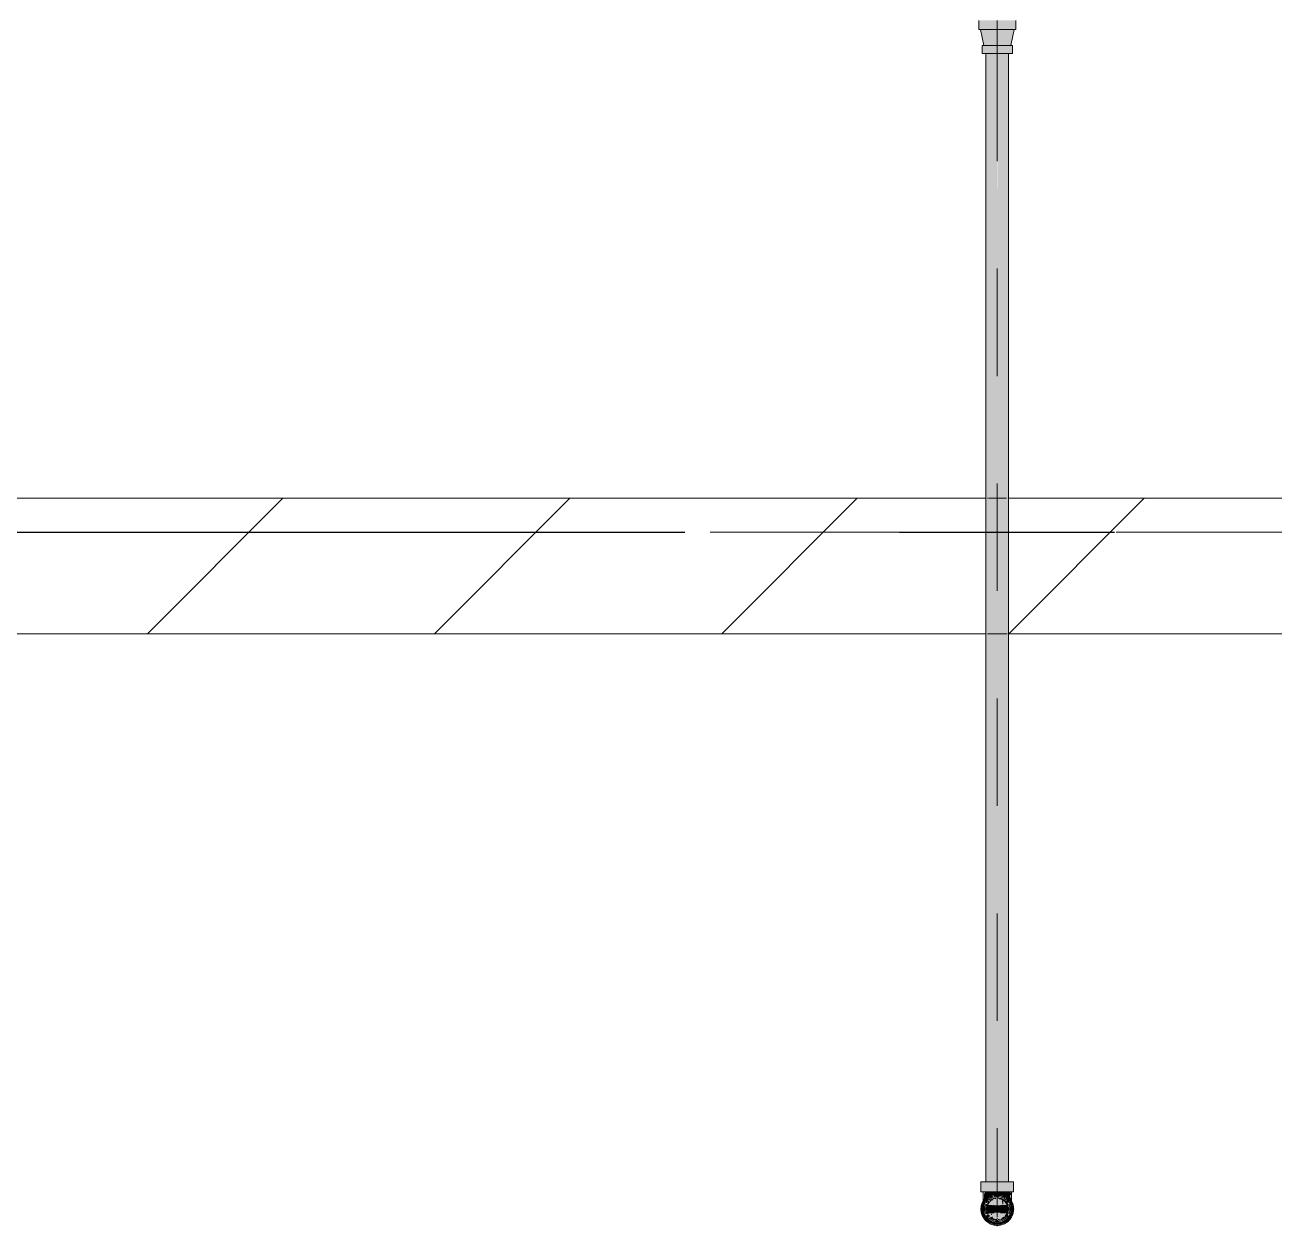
# Model space of a CAD drawing. Header units: millimetres. Extents: x -4000 to 187956, y -58990 to 162485.
# Drawn here: x 72813 to 74659, y 126425 to 128199 of the extents above; entities that cross this region are included whole.
import ezdxf

# ---------------------------------------------------------------- set-up
doc = ezdxf.new("R2010")
doc.units = ezdxf.units.MM
for name, pattern in [('Dash 1_16_', [317.5, 158.75, -158.75]), ('Grid Line', [2222.5, 1270, -317.5, 317.5, -317.5]), ('Grid Line 12_5mm', [2150, 1250, -300, 300, -300])]:
    doc.linetypes.add(name, pattern=pattern)
for name, color, linetype, lineweight in [('A-WALL', 113, 'Continuous', 13), ('A-WALL-PATT', 111, 'Continuous', 13), ('F-SPRN', 3, 'Continuous', 9), ('P-PIPE', 3, 'Continuous', 9), ('P-PIPE-CNTR', 3, 'Continuous', 9), ('S-GRID', 1, 'Continuous', 30)]:
    doc.layers.add(name, color=color, linetype=linetype, lineweight=lineweight)

# ---------------------------------------------------------------- blocks, each defined once
blk = doc.blocks.new('CMF2_NHAXUONG_A_rvt-1-FFS - TANG 1')
at = {"layer": 'A-WALL-PATT', "lineweight": 9}
h = blk.add_hatch(dxfattribs=at)
h.set_pattern_fill('FP_12', color=250, style=0, pattern_type=2)
h.set_pattern_definition([(45, (0, 0), (-212.13203, 212.13203), [])])
h.paths.add_polyline_path([(68581, 127300.1), (97082.8, 127300.1), (97082.8, 127500.1), (67049.8, 127500.1), (67049.8, 127300.1)])
h.paths.add_polyline_path([(43638.6, 127300.1), (63049.8, 127300.1), (63049.8, 127500.1), (43549.8, 127500.1), (43549.8, 127300.1)])
at = {"layer": 'A-WALL', "color": 50, "lineweight": 15}
for p, q in [((74233.5, 127500.1), (71766.5, 127500.1)), ((76733.5, 127500.1), (74266.5, 127500.1)), ((71766.7, 127300.1), (74233.3, 127300.1)), ((74266.7, 127300.1), (76733.3, 127300.1))]:
    blk.add_line(p, q, dxfattribs=at)
at = {"layer": 'A-WALL', "color": 35, "lineweight": 15}
for p, q in [((74233.5, 127500.1), (71766.5, 127500.1)), ((76733.5, 127500.1), (74266.5, 127500.1)), ((71766.7, 127300.1), (74233.3, 127300.1)), ((74266.7, 127300.1), (76733.3, 127300.1))]:
    blk.add_line(p, q, dxfattribs=at)
at = {"layer": 'A-WALL', "color": 14, "lineweight": 15}
for p, q in [((74237.1, 127500.1), (74235.5, 127500.1)), ((74263.4, 127500.1), (74238.2, 127500.1)), ((74235.5, 127300.1), (74264.5, 127300.1))]:
    blk.add_line(p, q, dxfattribs=at)
at = {"layer": 'A-WALL', "color": 15, "lineweight": 15}
for p, q in [((74237.1, 127500.1), (74235.5, 127500.1)), ((74263.4, 127500.1), (74238.2, 127500.1)), ((74235.5, 127300.1), (74264.5, 127300.1))]:
    blk.add_line(p, q, dxfattribs=at)
at = {"layer": 'S-GRID', "linetype": 'Grid Line 12_5mm', "lineweight": 9}
blk.add_line((-824.3, 127450), (183641.1, 127450), dxfattribs=at)
blk = doc.blocks.new('Sprinkler_Up - DN20-V326-FFS - TANG 1')
at = {"layer": 'F-SPRN', "transparency": 33554534}
for points in [[(22.2, 0), (18, 13.1), (6.9, 21.2), (-6.9, 21.2), (-18, 13.1), (-22.2, 0), (-3.9, 0.7), (-1.7, 2.9), (-1.2, 3.5), (-0.6, 4), (0.6, 4), (1.2, 3.5), (1.7, 2.9), (4.6, 0), (13.5, 0)], [(-6.9, -21.2), (6.9, -21.2), (18, -13.1), (22.2, 0), (3.9, -0.7), (1.7, -2.9), (1.2, -3.5), (0.6, -4), (-0.6, -4), (-1.2, -3.5), (-1.7, -2.9), (-4.6, 0), (-22.2, 0), (-18, -13.1), (-12.4, -17.1)], [(0, -16.7), (4.3, -16.1), (11.8, -11.8), (16.1, -4.3), (16.1, 4.3), (11.8, 11.8), (8.3, 14.4), (-0.2, 16.6), (-4.3, 16.1), (-11.8, 11.8), (-16.1, 4.3), (-16.1, -4.3), (-11.8, -11.8), (-8.3, -14.4), (-0.2, -16.6)], [(0, -15.6), (7.8, -13.5), (13.5, -7.8), (15.1, -4), (15.1, 4), (13.5, 7.8), (7.8, 13.5), (-0.2, 15.5), (-7.8, 13.5), (-11, 11), (-15.1, 4), (-15.1, -4), (-11, -11), (-7.8, -13.5), (-0.2, -15.5)], [(-10.9, -5.5), (-10.9, 5.4), (-14.5, 5.4), (-14.5, -5.5)], [(-7.7, -5.5), (-7.7, 5.4), (-10.9, 5.4), (-10.9, -5.5)], [(-7.7, -5.5), (0, -5.5), (-0.2, 5.4), (-7.7, 5.4)], [(0, 0), (5.7, 0), (2.9, 4.9), (-2.9, 4.9), (-5.7, 0), (-0.2, 0)], [(-2.9, -4.9), (2.9, -4.9), (5.7, 0), (-5.7, 0)], [(4.6, 0), (-0.2, 4.4), (-4.6, 0), (0, 0)], [(0, -4.6), (4.6, 0), (-4.6, 0), (-0.2, -4.4)], [(0, -2.6), (1.3, 0), (-1.8, 0), (-0.2, -2.2)], [(1.8, 0), (-0.2, 2.1), (-0.2, 0)], [(7.7, -5.5), (7.7, 5.4), (0, 5.4), (0, -5.5)], [(10.9, -5.5), (10.9, 5.4), (7.7, 5.4), (7.7, -5.5)], [(14.5, -5.5), (14.5, 5.4), (10.9, 5.4), (10.9, -5.5)]]:
    blk.add_hatch(color=1, dxfattribs=at).paths.add_polyline_path(points)
at = {"layer": 'F-SPRN', "color": 1}
for p, q in [((-11.5, 5.4), (-14.5, 5.4)), ((-14.5, 5.4), (-11.3, 5.4)), ((-14.5, 5.4), (-14.5, 3.7)), ((-14.5, 3.3), (-14.5, 0)), ((-11.5, 5.4), (-11.5, 4)), ((-10.9, 1.9), (-10.9, 3.6)), ((-10.8, 5.4), (-8, 5.4)), ((-8.1, 5.4), (-10.8, 5.4)), ((-8.1, 5.4), (-8.1, 2.8)), ((-8.1, 2.5), (-8.1, 0.7)), ((-7.7, 4.8), (-7.7, 2.7)), ((-7.7, 4.8), (-7.7, 2.7)), ((-7.7, 2.1), (-7.7, 0.5)), ((-7.7, 2.1), (-7.7, 0.5)), ((-6.7, 5.4), (-4.7, 5.4)), ((-5.8, 3.8), (-5.8, 2.2)), ((-2.1, 0), (-2.1, 0)), ((-2.1, 0), (-2.1, -0.1)), ((-0.2, 5.4), (0, 5.4)), ((0, 5.4), (-0.2, 5.4)), ((0, 2.1), (-0.1, 2.1)), ((2.1, 0), (2.1, 0.1)), ((2.1, 0), (2.1, 0)), ((4.7, 5.4), (6.5, 5.4)), ((7.7, 5.4), (10.8, 5.4)), ((7.7, 5.2), (7.7, 2.7)), ((7.7, 5.2), (7.7, 2.7)), ((7.7, 2.3), (7.7, 0.5)), ((7.7, 2.3), (7.7, 0.5)), ((10.8, 5.4), (8.1, 5.4)), ((8.1, 5.4), (8.1, 2.8)), ((8.1, 2.5), (8.1, 0.4)), ((10.9, 5.4), (14.5, 5.4)), ((10.9, 3.6), (10.9, 0.2)), ((14.5, 5.4), (11.5, 5.4)), ((11.5, 5.4), (11.5, 4)), ((11.5, 3), (11.5, 0.2)), ((14.5, 5.4), (14.5, -5.5)), ((-14.5, -1.3), (-14.5, -3.7)), ((-11.1, -5.5), (-14.5, -5.5)), ((-14.5, -5.5), (-11.5, -5.5)), ((-10.9, -2.6), (-10.9, -1.3)), ((-10.8, -5.5), (-8.1, -5.5)), ((-7.8, -5.5), (-10.8, -5.5)), ((-8.1, -4.2), (-8.1, -5.5)), ((-7.7, -2.7), (-7.7, -4)), ((-7.7, -2.7), (-7.7, -4)), ((-7, -5.5), (-5.8, -5.5)), ((-4.8, -5.5), (-7, -5.5)), ((-5.8, -2.3), (-5.8, -3.8)), ((-2.1, -0.3), (-2, -0.4)), ((-2, -0.4), (-2, -0.5)), ((-2, -0.5), (-2, -0.6)), ((-2, -0.6), (-2, -0.7)), ((-2, -0.7), (-1.9, -0.7)), ((-1.9, -0.7), (-1.9, -0.8)), ((-1.9, -0.8), (-1.9, -0.9)), ((-1.9, -0.9), (-1.8, -1)), ((-1.8, -1), (-1.8, -1.1)), ((-1.8, -1), (-1.8, -1)), ((-1.8, -1.1), (-1.7, -1.2)), ((-1.7, -1.2), (-1.6, -1.3)), ((-1.7, -1.2), (-1.7, -1.2)), ((-1.6, -1.3), (-1.6, -1.4)), ((-1.6, -1.4), (-1.5, -1.4)), ((-1.5, -1.4), (-1.4, -1.5)), ((-1.4, -1.5), (-1.3, -1.6)), ((-1.4, -1.5), (-1.4, -1.5)), ((-1.3, -1.6), (-1.3, -1.7)), ((-1.3, -1.7), (-1.2, -1.7)), ((-1.2, -1.7), (-1.1, -1.7)), ((-1.1, -1.7), (-1.1, -1.8)), ((-1.1, -1.8), (-1, -1.8)), ((-1, -1.8), (-0.9, -1.9)), ((-0.9, -1.9), (-0.8, -1.9)), ((-0.8, -1.9), (-0.7, -2)), ((-0.8, -1.9), (-0.8, -1.9)), ((-0.7, -2), (-0.6, -2)), ((-0.6, -2), (-0.5, -2)), ((-0.5, -2), (-0.4, -2)), ((-0.4, -2), (-0.3, -2.1)), ((-0.4, -2), (-0.4, -2)), ((-0.3, -2.1), (-0.2, -2.1)), ((-0.2, -2.1), (-0.1, -2.1)), ((-0.2, -5.5), (0, -5.5)), ((0, -5.5), (-0.2, -5.5)), ((-0.1, -2.1), (0, -2.1)), ((0, -2.1), (0.1, -2.1)), ((0.1, -2.1), (0.2, -2.1)), ((0.1, -2.1), (0.1, -2.1)), ((0.2, -2.1), (0.3, -2.1)), ((0.3, -2.1), (0.4, -2)), ((0.4, -2), (0.5, -2)), ((0.5, -2), (0.6, -2)), ((0.6, -2), (0.7, -2)), ((0.6, -2), (0.6, -2)), ((0.7, -2), (0.8, -1.9)), ((0.8, -1.9), (0.9, -1.9)), ((0.9, -1.9), (1, -1.8)), ((0.9, -1.9), (0.9, -1.9)), ((1, -1.8), (1.1, -1.8)), ((1.1, -1.8), (1.2, -1.7)), ((1.2, -1.7), (1.3, -1.6)), ((1.2, -1.7), (1.2, -1.7)), ((1.3, -1.6), (1.4, -1.6)), ((1.4, -1.5), (1.5, -1.5)), ((1.4, -1.6), (1.4, -1.5)), ((1.5, -1.4), (1.6, -1.3)), ((1.5, -1.5), (1.5, -1.4)), ((1.6, -1.3), (1.7, -1.2)), ((1.6, -1.3), (1.6, -1.3)), ((1.7, -1.1), (1.8, -1.1)), ((1.7, -1.2), (1.7, -1.1)), ((1.8, -1), (1.9, -0.9)), ((1.8, -1.1), (1.8, -1)), ((1.9, -0.8), (2, -0.7)), ((1.9, -0.8), (1.9, -0.8)), ((1.9, -0.9), (1.9, -0.8)), ((2, -0.4), (2.1, -0.3)), ((2, -0.5), (2, -0.4)), ((2, -0.5), (2, -0.5)), ((2, -0.6), (2, -0.5)), ((2, -0.7), (2, -0.6)), ((2.1, -0.1), (2.1, 0)), ((2.1, -0.2), (2.1, -0.1)), ((2.1, -0.3), (2.1, -0.2)), ((7, -5.5), (4.8, -5.5)), ((5.8, -2.2), (5.8, -3.8)), ((5.8, -5.5), (7, -5.5)), ((7.7, -0.5), (7.7, -2.3)), ((7.7, -0.5), (7.7, -2.3)), ((7.7, -2.7), (7.7, -5.4)), ((7.7, -2.7), (7.7, -5.4)), ((10.8, -5.5), (7.7, -5.5)), ((8.1, -0.4), (8.1, -2.5)), ((8.1, -2.8), (8.1, -5.5)), ((8.1, -5.5), (10.8, -5.5)), ((10.9, -0.2), (10.9, -3.6)), ((14.5, -5.5), (10.9, -5.5)), ((11.5, -0.2), (11.5, -3)), ((11.5, -4), (11.5, -5.5)), ((11.5, -5.5), (14.5, -5.5))]:
    blk.add_line(p, q, dxfattribs=at)
at = {"layer": 'F-SPRN', "color": 1, "flags": 128}
for points in [[(-0.6, 2), (-0.7, 2), (-0.8, 1.9), (-0.9, 1.9), (-0.9, 1.9), (-1, 1.8), (-1.1, 1.8), (-1.2, 1.7), (-1.2, 1.7), (-1.3, 1.6), (-1.4, 1.6), (-1.4, 1.5), (-1.5, 1.5), (-1.5, 1.4), (-1.6, 1.3), (-1.6, 1.3), (-1.7, 1.2), (-1.7, 1.1), (-1.8, 1.1), (-1.8, 1), (-1.9, 0.9), (-1.9, 0.8), (-1.9, 0.8), (-2, 0.7), (-2, 0.6), (-2, 0.5), (-2, 0.5), (-2, 0.4), (-2.1, 0.3), (-2.1, 0.2), (-2.1, 0.1), (-2.1, 0)], [(-0.5, 2), (-0.6, 2), (-0.6, 2)], [(-0.1, 2.1), (-0.1, 2.1), (-0.2, 2.1), (-0.3, 2.1), (-0.4, 2), (-0.5, 2)], [(2.1, 0.1), (2.1, 0.2), (2.1, 0.2), (2.1, 0.3), (2, 0.4), (2, 0.5), (2, 0.6), (2, 0.7), (1.9, 0.7), (1.9, 0.8), (1.9, 0.9), (1.8, 1), (1.8, 1), (1.8, 1.1), (1.7, 1.2), (1.7, 1.2), (1.6, 1.3), (1.6, 1.4), (1.5, 1.4), (1.4, 1.5), (1.4, 1.5), (1.3, 1.6), (1.3, 1.7), (1.2, 1.7), (1.1, 1.7), (1.1, 1.8), (1, 1.8), (0.9, 1.9), (0.8, 1.9), (0.8, 1.9), (0.7, 2), (0.6, 2), (0.5, 2), (0.4, 2), (0.4, 2), (0.3, 2.1), (0.2, 2.1), (0.1, 2.1), (0, 2.1)], [(-2.1, -0.1), (-2.1, -0.2), (-2.1, -0.2), (-2.1, -0.3)]]:
    blk.add_lwpolyline(points, dxfattribs=at)
at = {"layer": 'F-SPRN', "color": 1}
for radius, start, end in [(22.2, 360, 180), (21.9, 108.2621, 125.7507), (21.9, 99.348, 107.901), (21.9, 90.5852, 98.8503), (21.9, 72.5583, 89.4624), (21.9, 54.2493, 71.7379), (21.9, 165.6773, 179.2615), (21.9, 144.7698, 164.8151), (21.9, 126.6942, 143.2701), (16.7, 167.6802, 180), (16.7, 167.6802, 180), (16.7, 155.3879, 164.9693), (16.7, 155.3879, 164.9693), (15.6, 166.4265, 180), (15.6, 166.4265, 180), (15.6, 150.9409, 165), (15.6, 159.6139, 165), (16.7, 136.7213, 149.931), (16.7, 136.7213, 149.931), (15.6, 150.9409, 156.3845), (15.6, 138.4214, 150), (15.6, 138.4214, 150), (16.7, 121.4181, 130.5751), (16.7, 121.4181, 130.5751), (15.6, 120.5262, 133.2078), (15.6, 120.5262, 133.2078), (16.7, 106.5995, 120), (16.7, 106.5995, 120), (15.6, 114.4363, 119.9813), (15.6, 114.4363, 119.9813), (4.63, 155.7832, 180), (4.63, 155.7832, 180), (16.7, 96.4143, 105), (16.7, 96.4143, 105), (4.63, 109.0192, 138.2703), (4.63, 109.0192, 138.2703), (15.6, 95.5762, 100.6843), (15.6, 95.5762, 100.6843), (2.56, 109.0192, 168.8278), (2.56, 109.0192, 168.8278), (2.04, 109.0192, 180), (4.63, 90, 94.2812), (4.63, 90, 94.2812), (3.81, 90, 95.1978), (2.56, 14.5599, 97.742), (2.56, 90, 97.742), (2.04, 10.4703, 99.6912), (16.7, 90, 90.7651), (16.7, 90, 90.7651), (15.6, 90, 90.8173), (15.6, 90, 90.8173), (16.7, 83.0684, 90), (16.7, 83.0684, 90), (4.63, 17.9592, 90), (4.63, 17.9592, 90), (3.81, 57.0577, 90), (2.56, 14.5599, 90), (15.6, 75.573, 80.5892), (15.6, 75.573, 80.5892), (3.81, 16.1605, 43.8358), (15.6, 67.5614, 74.5481), (15.6, 67.5614, 74.5481), (16.7, 60, 75), (16.7, 60, 75), (15.6, 60.0187, 65.5637), (15.6, 60.0187, 65.5637), (15.6, 46.7922, 60), (15.6, 46.7922, 60), (16.7, 49.4249, 58.5819), (16.7, 49.4249, 58.5819), (15.6, 30, 41.5786), (15.6, 30, 41.5786), (16.7, 30, 43.2787), (16.7, 30, 43.2787), (21.9, 36.7299, 53.3058), (15.6, 23.6155, 29.5646), (15.6, 15, 29.5646), (15.6, 15, 20.3861), (16.7, 15, 24.6121), (16.7, 15, 24.6121), (15.6, 360, 13.6618), (15.6, 0, 13.6618), (16.7, 360, 12.3198), (16.7, 0, 12.3198), (21.9, 15.1849, 35.2302), (21.9, 0.7385, 14.3227), (22.2, 180, 360), (21.9, 180.7385, 194.3227), (21.9, 195.1849, 215.2302), (21.9, 216.7299, 233.3058), (16.7, 180, 192.3198), (16.7, 180, 192.3198), (16.7, 195.0307, 204.6121), (16.7, 195.0307, 204.6121), (15.6, 181.9082, 193.6618), (15.6, 181.9082, 193.6618), (15.6, 197.3339, 209.5646), (15.6, 197.3339, 209.5646), (16.7, 210.069, 223.2787), (16.7, 210.069, 223.2787), (15.6, 212.5472, 221.5786), (15.6, 212.5472, 221.5786), (21.9, 234.2493, 251.7379), (16.7, 229.4249, 238.5819), (16.7, 229.4249, 238.5819), (15.6, 233.795, 240), (15.6, 233.795, 240), (16.7, 240, 255), (16.7, 240, 255), (15.6, 240.0187, 254.5481), (15.6, 240.0187, 254.5481), (4.63, 197.9592, 0), (4.63, 197.9592, 270), (15.6, 255, 267.64), (15.6, 255, 267.64), (3.81, 196.1605, 360), (2.56, 191.1677, 270), (2.56, 191.1677, 262.258), (2.04, 190.4703, 270), (16.7, 263.0684, 270), (16.7, 263.0684, 269.2349), (2.56, 262.258, 270), (15.6, 269.1827, 270), (15.6, 269.1827, 270), (16.7, 269.2349, 270), (4.63, 270, 360), (2.04, 270, 0), (2.56, 270, 0), (2.56, 270, 360), (15.6, 275.5762, 280.6843), (15.6, 275.5762, 280.6843), (16.7, 276.4143, 285), (16.7, 276.4143, 285), (16.7, 286.5995, 300), (16.7, 286.5995, 300), (15.6, 294.4363, 299.9813), (15.6, 294.4363, 299.9813), (21.9, 288.2621, 305.7507), (15.6, 300, 313.2078), (15.6, 300, 313.2078), (16.7, 301.4181, 310.5751), (16.7, 301.4181, 310.5751), (15.6, 318.4214, 330), (15.6, 318.4214, 330), (16.7, 316.7213, 330), (16.7, 316.7213, 330), (21.9, 306.6942, 323.2701), (15.6, 330.4354, 345), (15.6, 330.4354, 336.3845), (15.6, 339.6139, 345), (15.6, 346.3382, 360), (15.6, 346.3382, 360), (16.7, 335.3879, 345), (16.7, 335.3879, 345), (16.7, 347.6802, 360), (16.7, 347.6802, 360), (21.9, 324.7698, 344.8151), (21.9, 345.6773, 359.2615), (21.9, 252.5583, 269.4148), (21.9, 270.145, 278.8503), (21.9, 279.348, 287.901)]:
    blk.add_arc((0, 0), radius, start, end, dxfattribs=at)
blk = doc.blocks.new('Steel_Transition_Threaded_HoaPhat - Standard-V327-FFS - TANG 1')
at = {"layer": 'P-PIPE', "lineweight": 13, "transparency": 33554534}
h = blk.add_hatch(color=1, dxfattribs=at)
h.paths.add_polyline_path([(74250, 126427.6), (74255.8, 126428.4), (74261.3, 126430.6), (74265.9, 126434.2), (74269.5, 126438.8), (74271.7, 126444.3), (74272.5, 126450.1), (74271.7, 126455.9), (74269.5, 126461.3), (74265.9, 126466), (74261.3, 126469.6), (74255.8, 126471.8), (74249.8, 126472.6), (74244.2, 126471.8), (74238.8, 126469.6), (74234.1, 126466), (74230.5, 126461.3), (74228.3, 126455.9), (74227.5, 126450.1), (74228.3, 126444.3), (74230.5, 126438.8), (74234.1, 126434.2), (74238.8, 126430.6), (74244.2, 126428.4), (74249.8, 126427.6)])
h.paths.add_polyline_path([(74250, 126430), (74244.8, 126430.7), (74240, 126432.7), (74235.8, 126435.9), (74232.6, 126440), (74230.6, 126444.9), (74229.9, 126450.1), (74230.6, 126455.3), (74232.6, 126460.1), (74235.8, 126464.3), (74240, 126467.5), (74244.8, 126469.5), (74250, 126470.2), (74255.2, 126469.5), (74260.1, 126467.5), (74264.2, 126464.3), (74267.4, 126460.1), (74269.4, 126455.3), (74270.1, 126450.1), (74269.4, 126444.9), (74267.4, 126440), (74264.2, 126435.9), (74260.1, 126432.7), (74255.2, 126430.7)])
for points in [[(74250, 126430), (74249.8, 126433.7), (74241.8, 126435.9), (74235.8, 126441.9), (74233.6, 126450.1), (74235.8, 126458.3), (74241.8, 126464.3), (74250, 126466.5), (74249.8, 126470.2), (74244.8, 126469.5), (74240, 126467.5), (74235.8, 126464.3), (74232.6, 126460.1), (74230.6, 126455.3), (74229.9, 126450.1), (74230.6, 126444.9), (74232.6, 126440), (74235.8, 126435.9), (74240, 126432.7), (74244.8, 126430.7), (74249.8, 126430)], [(74250, 126431.6), (74254.8, 126432.2), (74259.3, 126434.1), (74263.1, 126437), (74266, 126440.8), (74267.9, 126445.3), (74268.5, 126450.1), (74267.9, 126454.9), (74266, 126459.3), (74263.1, 126463.2), (74259.3, 126466.1), (74254.8, 126468), (74249.8, 126468.6), (74245.2, 126468), (74240.8, 126466.1), (74236.9, 126463.2), (74234, 126459.3), (74232.1, 126454.9), (74231.5, 126450.1), (74232.1, 126445.3), (74234, 126440.8), (74236.9, 126437), (74240.8, 126434.1), (74245.2, 126432.2), (74249.8, 126431.6)], [(74250, 126430), (74255.2, 126430.7), (74260.1, 126432.7), (74264.2, 126435.9), (74267.4, 126440), (74269.4, 126444.9), (74270.1, 126450.1), (74269.4, 126455.3), (74267.4, 126460.1), (74264.2, 126464.3), (74260.1, 126467.5), (74255.2, 126469.5), (74250, 126470.2), (74250, 126466.5), (74258.2, 126464.3), (74264.2, 126458.3), (74266.4, 126450.1), (74264.2, 126441.9), (74258.2, 126435.9), (74250, 126433.7)]]:
    blk.add_hatch(color=1, dxfattribs=at).paths.add_polyline_path(points)
at = {"layer": 'P-PIPE', "color": 20, "lineweight": 13}
for radius, start, end in [(22.5, 90, 270), (22.5, 150, 195), (22.5, 120, 150), (20.1, 150, 162.7449), (20.1, 128.8856, 148.1553), (18.5, 136.4297, 150), (18.5, 136.4297, 150), (16.4, 143.5463, 150), (18.5, 123.4976, 133.2041), (18.5, 123.4976, 133.2041), (20.1, 109.6859, 125.0043), (22.5, 105, 120), (16.4, 121.0738, 128.0319), (18.5, 106.819, 120), (18.5, 106.819, 120), (16.4, 115.1607, 120), (16.4, 107.4657, 111.9681), (22.5, 90.5668, 105), (20.1, 100.9975, 105), (18.5, 91.4353, 103.2046), (18.5, 91.4353, 103.2046), (16.4, 96.2132, 104.6042), (20.1, 90.6345, 98.5089), (22.5, 90, 90.5668), (20.1, 90, 90.6345), (18.5, 90, 90.6893), (18.5, 90, 90.6893), (16.4, 90, 90.7776), (22.5, 75, 90), (22.5, 270, 90), (18.5, 78.0986, 90), (18.5, 78.0986, 90), (20.1, 75.0607, 87.9279), (18.5, 60, 75), (18.5, 60, 75), (16.4, 66.9681, 72.9388), (20.1, 54.9957, 75), (22.5, 60, 75), (16.4, 50.4733, 56.6389), (18.5, 46.7959, 56.5024), (18.5, 46.7959, 56.5024), (22.5, 45, 60), (20.1, 31.8447, 51.1144), (16.4, 30, 38.0319), (18.5, 30, 43.5703), (18.5, 30, 43.5703), (22.5, 15, 45), (20.1, 17.2551, 30), (22.5, 195, 210), (20.1, 166.0499, 193.9501), (22.5, 210, 269.4332), (20.1, 197.2551, 210), (18.5, 166.5939, 180), (18.5, 166.5939, 180), (18.5, 180, 193.4061), (18.5, 180, 193.4061), (18.5, 157.6232, 165), (18.5, 157.6232, 165), (18.5, 195, 202.3768), (18.5, 195, 202.3768), (20.1, 211.8447, 231.1144), (16.4, 168.5467, 178.9063), (16.4, 184.8393, 191.4533), (18.5, 210, 223.5703), (18.5, 210, 223.5703), (16.4, 158.0319, 163.506), (16.4, 210.6635, 216.4537), (22.5, 300, 330), (20.1, 308.8856, 328.1553), (18.5, 316.4297, 330), (18.5, 316.4297, 330), (16.4, 338.0319, 342.8691), (16.4, 0, 8.0319), (16.4, 353.5463, 0), (18.5, 15, 22.3768), (18.5, 15, 22.3768), (18.5, 337.6232, 345), (18.5, 337.6232, 345), (20.1, 330, 342.7449), (18.5, 0, 13.4061), (18.5, 346.5939, 13.4061), (18.5, 346.5939, 0), (20.1, 346.0499, 13.9501), (22.5, 330, 345), (22.5, 345, 15), (18.5, 226.7959, 236.5024), (18.5, 226.7959, 236.5024), (20.1, 234.9957, 255), (16.4, 230.4733, 236.6389), (18.5, 240, 255), (18.5, 240, 255), (16.4, 240, 246.5955), (16.4, 250.3629, 255), (20.1, 255.0607, 267.9279), (18.5, 258.0986, 270), (18.5, 258.0986, 270), (16.4, 264.1652, 268.506), (16.4, 269.2224, 270), (20.1, 269.3655, 270), (22.5, 269.4332, 270), (22.5, 270, 300), (20.1, 270.5246, 278.5089), (18.5, 271.4353, 283.2046), (18.5, 271.4353, 283.2046), (16.4, 276.2132, 283.9063), (20.1, 280.9975, 285), (16.4, 287.4657, 291.9681), (18.5, 286.819, 300), (18.5, 286.819, 300), (16.4, 293.4045, 300), (20.1, 289.6859, 305.0043), (18.5, 303.4976, 313.2041), (18.5, 303.4976, 313.2041)]:
    blk.add_arc((74250, 126450.1), radius, start, end, dxfattribs=at)
blk = doc.blocks.new('Steel_Elbow_Threaded_HoaPhat - Standard-V328-FFS - TANG 1')
at = {"layer": 'P-PIPE', "lineweight": 13, "transparency": 33554534}
for points in [[(74250, 126475.5), (74249.8, 126490.6), (74225.9, 126490.6), (74226.7, 126475.5), (74249.8, 126475.5)], [(74267.1, 126475.5), (74274.1, 126475.5), (74273.3, 126490.6), (74250, 126490.6), (74250, 126475.5), (74262.1, 126475.5)], [(74250, 126426), (74256.2, 126426.8), (74262.1, 126429.2), (74267.1, 126433), (74270.9, 126438), (74273.3, 126443.8), (74274.1, 126450.1), (74273.3, 126456.3), (74270.9, 126462.1), (74267.1, 126467.1), (74262.1, 126471), (74256.2, 126473.4), (74249.8, 126474.2), (74243.8, 126473.4), (74237.9, 126471), (74233, 126467.1), (74229.1, 126462.1), (74226.7, 126456.3), (74225.9, 126450.1), (74226.7, 126443.8), (74229.1, 126438), (74233, 126433), (74237.9, 126429.2), (74243.8, 126426.8), (74249.8, 126426)]]:
    blk.add_hatch(color=1, dxfattribs=at).paths.add_polyline_path(points)
h = blk.add_hatch(color=1, dxfattribs=at)
h.paths.add_polyline_path([(74242.8, 126470), (74240.3, 126470), (74244.1, 126471.9)])
h.paths.add_polyline_path([(74229.8, 126460.2), (74231.2, 126460.7), (74237.2, 126467.6), (74242.8, 126470), (74250, 126471.2), (74249.8, 126475.5), (74231.7, 126475.5), (74230.3, 126471.7), (74230.1, 126464.3)])
h = blk.add_hatch(color=1, dxfattribs=at)
h.paths.add_polyline_path([(74266.9, 126465.3), (74269.5, 126460.7), (74268.6, 126464.6)])
h.paths.add_polyline_path([(74270.9, 126458.6), (74270.6, 126467.2), (74269.5, 126466.8), (74269.4, 126470.9), (74270.7, 126471.2), (74269.6, 126475.5), (74250, 126475.5), (74250, 126471.2), (74257.2, 126470), (74255.9, 126471.9), (74263.4, 126467.2), (74267.4, 126463.1), (74266.2, 126468.2), (74268.6, 126464.6)])
at = {"layer": 'P-PIPE', "color": 20, "lineweight": 13}
for p, q in [((74225.9, 126490.6), (74225.9, 126475.5)), ((74233, 126490.6), (74225.9, 126490.6)), ((74250, 126490.6), (74225.9, 126490.6)), ((74237.9, 126490.6), (74233.8, 126490.6)), ((74243.8, 126490.6), (74238.2, 126490.6)), ((74250, 126490.6), (74243.8, 126490.6)), ((74256.2, 126490.6), (74250, 126490.6)), ((74274.1, 126490.6), (74250, 126490.6)), ((74261.8, 126490.6), (74256.2, 126490.6)), ((74266.2, 126490.6), (74262.1, 126490.6)), ((74274.1, 126490.6), (74267.1, 126490.6)), ((74274.1, 126475.5), (74274.1, 126490.6)), ((74225.9, 126475.5), (74226.7, 126475.5)), ((74225.9, 126475.5), (74250, 126475.5)), ((74226.7, 126475.5), (74231.5, 126475.5)), ((74242.8, 126475.5), (74228.9, 126475.5)), ((74228.9, 126460.9), (74228.9, 126461.8)), ((74231.5, 126475.5), (74233, 126475.5)), ((74232.8, 126475.5), (74231.7, 126475.5)), ((74236.4, 126475.5), (74233.8, 126475.5)), ((74234, 126475.5), (74237.9, 126475.5)), ((74242.8, 126475.5), (74236.4, 126475.5)), ((74237.9, 126475.5), (74242.7, 126475.5)), ((74249.8, 126475.5), (74243.7, 126475.5)), ((74250, 126475.5), (74243.7, 126475.5)), ((74243.8, 126475.5), (74249.8, 126475.5)), ((74249.8, 126475.5), (74250, 126475.5)), ((74250, 126475.5), (74249.8, 126475.5)), ((74250, 126475.5), (74256.2, 126475.5)), ((74250, 126475.5), (74274.1, 126475.5)), ((74256.3, 126475.5), (74250, 126475.5)), ((74256.3, 126475.5), (74250, 126475.5)), ((74263.6, 126475.5), (74257.2, 126475.5)), ((74271.2, 126475.5), (74257.2, 126475.5)), ((74257.3, 126475.5), (74262.1, 126475.5)), ((74262.1, 126475.5), (74266, 126475.5)), ((74266.2, 126475.5), (74263.6, 126475.5)), ((74267.1, 126475.5), (74269.7, 126475.5)), ((74268.3, 126475.5), (74267.2, 126475.5)), ((74269.9, 126475.5), (74268.3, 126475.5)), ((74269.7, 126475.5), (74274.1, 126475.5)), ((74270.8, 126475.5), (74269.9, 126475.5)), ((74271.2, 126462), (74271.2, 126461.2)), ((74271.2, 126461.2), (74271.2, 126460.3)), ((74271.2, 126458.7), (74271.2, 126458)), ((74271.2, 126458), (74271.2, 126457.3)), ((74228.9, 126456.4), (74228.9, 126457.1)), ((74228.9, 126455.7), (74228.9, 126456.4)), ((74228.9, 126455.1), (74228.9, 126455.7)), ((74228.9, 126454.5), (74228.9, 126455.1)), ((74228.9, 126454), (74228.9, 126454.5)), ((74228.9, 126452.5), (74228.9, 126453)), ((74228.9, 126452.1), (74228.9, 126452.5)), ((74228.9, 126451.7), (74228.9, 126452.1)), ((74228.9, 126451.4), (74228.9, 126451.7)), ((74228.9, 126451.1), (74228.9, 126451.4)), ((74228.9, 126450.4), (74228.9, 126450.6)), ((74228.9, 126450.3), (74228.9, 126450.4)), ((74228.9, 126450.2), (74228.9, 126450.3)), ((74228.9, 126450.1), (74228.9, 126450.2)), ((74228.9, 126450.1), (74228.9, 126450.1)), ((74228.9, 126449.9), (74228.9, 126450.1)), ((74228.9, 126449), (74228.9, 126449.9)), ((74228.9, 126448.2), (74228.9, 126449)), ((74229, 126447.3), (74228.9, 126448.2)), ((74229.2, 126446.5), (74229, 126447.3)), ((74229.3, 126445.7), (74229.2, 126446.5)), ((74229.5, 126444.8), (74229.3, 126445.7)), ((74229.7, 126444), (74229.5, 126444.8)), ((74230, 126443.2), (74229.7, 126444)), ((74230.3, 126442.4), (74230, 126443.2)), ((74231.3, 126440.1), (74231, 126440.9)), ((74231.8, 126439.4), (74231.3, 126440.1)), ((74232.2, 126438.7), (74231.8, 126439.4)), ((74267.9, 126438.9), (74267.5, 126438.1)), ((74269.1, 126441.1), (74268.8, 126440.3)), ((74269.5, 126441.9), (74269.1, 126441.1)), ((74269.8, 126442.6), (74269.5, 126441.9)), ((74270.1, 126443.4), (74269.8, 126442.6)), ((74270.3, 126444.2), (74270.1, 126443.4)), ((74270.5, 126445.1), (74270.3, 126444.2)), ((74270.7, 126445.9), (74270.5, 126445.1)), ((74270.9, 126446.7), (74270.7, 126445.9)), ((74271.2, 126450.1), (74271.1, 126449.2)), ((74271.1, 126449.2), (74271.1, 126448.4)), ((74271.2, 126455.9), (74271.2, 126455.3)), ((74271.2, 126455.3), (74271.2, 126454.7)), ((74271.2, 126454.7), (74271.2, 126454.1)), ((74271.2, 126453.1), (74271.2, 126452.6)), ((74271.2, 126452.6), (74271.2, 126452.2)), ((74271.2, 126452.2), (74271.2, 126451.8)), ((74271.2, 126451.8), (74271.2, 126451.5)), ((74271.2, 126451.5), (74271.2, 126451.2)), ((74271.2, 126451.2), (74271.2, 126450.9)), ((74271.2, 126450.5), (74271.2, 126450.3)), ((74271.2, 126450.3), (74271.2, 126450.2)), ((74271.2, 126450.2), (74271.2, 126450.1)), ((74271.2, 126450.1), (74271.2, 126450.1)), ((74234.3, 126436), (74233.7, 126436.6)), ((74234.8, 126435.4), (74234.3, 126436)), ((74235.4, 126434.8), (74234.8, 126435.4)), ((74236.1, 126434.2), (74235.4, 126434.8)), ((74236.7, 126433.6), (74236.1, 126434.2)), ((74237.4, 126433.1), (74236.7, 126433.6)), ((74238.1, 126432.6), (74237.4, 126433.1)), ((74238.8, 126432.2), (74238.1, 126432.6)), ((74241, 126431), (74240.2, 126431.3)), ((74241.8, 126430.6), (74241, 126431)), ((74242.6, 126430.3), (74241.8, 126430.6)), ((74243.3, 126430), (74242.6, 126430.3)), ((74245.8, 126429.4), (74245, 126429.5)), ((74246.6, 126429.2), (74245.8, 126429.4)), ((74249.2, 126429), (74248.3, 126429)), ((74249.8, 126428.9), (74249.2, 126429)), ((74250, 126428.9), (74249.8, 126428.9)), ((74250.2, 126428.9), (74250, 126428.9)), ((74251.1, 126429), (74250.2, 126428.9)), ((74251.9, 126429), (74251.1, 126429)), ((74252.8, 126429.1), (74251.9, 126429)), ((74253.6, 126429.2), (74252.8, 126429.1)), ((74254.4, 126429.4), (74253.6, 126429.2)), ((74255.3, 126429.6), (74254.4, 126429.4)), ((74257.7, 126430.4), (74256.9, 126430.1)), ((74258.4, 126430.7), (74257.7, 126430.4)), ((74259.2, 126431.1), (74258.4, 126430.7)), ((74260, 126431.4), (74259.2, 126431.1)), ((74260.7, 126431.8), (74260, 126431.4)), ((74261.4, 126432.3), (74260.7, 126431.8)), ((74262.1, 126432.8), (74261.4, 126432.3)), ((74262.8, 126433.3), (74262.1, 126432.8)), ((74263.5, 126433.8), (74262.8, 126433.3)), ((74264.1, 126434.3), (74263.5, 126433.8)), ((74264.7, 126434.9), (74264.1, 126434.3)), ((74265.3, 126435.5), (74264.7, 126434.9)), ((74265.9, 126436.1), (74265.3, 126435.5)), ((74266.4, 126436.8), (74265.9, 126436.1)), ((74267, 126437.5), (74266.4, 126436.8)), ((74267.5, 126438.1), (74267, 126437.5))]:
    blk.add_line(p, q, dxfattribs=at)
at = {"layer": 'P-PIPE', "color": 20, "lineweight": 13, "flags": 128}
for points in [[(74228.9, 126461.8), (74228.9, 126462.6), (74228.9, 126463.5), (74228.9, 126464.4), (74228.9, 126465.4), (74228.9, 126466.3), (74228.9, 126467.3), (74228.9, 126468.2), (74228.9, 126469.2), (74228.9, 126470.2), (74228.9, 126471.2), (74228.9, 126472.2), (74228.9, 126473.2), (74228.9, 126474.2), (74228.9, 126475.2), (74228.9, 126475.5)], [(74228.9, 126457.1), (74228.9, 126457.8), (74228.9, 126458.5), (74228.9, 126459.3), (74228.9, 126460.1), (74228.9, 126460.9)], [(74271.2, 126475.5), (74271.2, 126474.5), (74271.2, 126473.5), (74271.2, 126472.5), (74271.2, 126471.5), (74271.2, 126470.5), (74271.2, 126469.5), (74271.2, 126468.5), (74271.2, 126467.5), (74271.2, 126466.6), (74271.2, 126465.6), (74271.2, 126464.7), (74271.2, 126463.8), (74271.2, 126462.9), (74271.2, 126462)], [(74271.2, 126460.3), (74271.2, 126459.5), (74271.2, 126458.7)], [(74271.2, 126457.3), (74271.2, 126456.6), (74271.2, 126455.9)], [(74228.9, 126453), (74228.9, 126453.4), (74228.9, 126454)], [(74228.9, 126450.6), (74228.9, 126450.8), (74228.9, 126451.1)], [(74231, 126440.9), (74230.6, 126441.6), (74230.3, 126442.4)], [(74268.8, 126440.3), (74268.4, 126439.6), (74267.9, 126438.9)], [(74271.1, 126448.4), (74271, 126447.6), (74270.9, 126446.7)], [(74271.2, 126454.1), (74271.2, 126453.6), (74271.2, 126453.1)], [(74271.2, 126450.9), (74271.2, 126450.7), (74271.2, 126450.5)], [(74233.7, 126436.6), (74233.2, 126437.3), (74232.7, 126438), (74232.2, 126438.7)], [(74240.2, 126431.3), (74239.5, 126431.7), (74238.8, 126432.2)], [(74245, 126429.5), (74244.2, 126429.8), (74243.3, 126430)], [(74248.3, 126429), (74247.5, 126429.1), (74246.6, 126429.2)], [(74256.9, 126430.1), (74256.1, 126429.8), (74255.3, 126429.6)]]:
    blk.add_lwpolyline(points, dxfattribs=at)
at = {"layer": 'P-PIPE', "color": 20, "lineweight": 13}
for radius, start, end in [(24.1, 90.5289, 255), (24.1, 90, 270), (21.1, 150.0076, 164.9665), (21.1, 130, 141.5854), (21.1, 112.9377, 125.8024), (21.1, 99.9464, 104.9657), (21.1, 90.6086, 98.9621), (24.1, 90, 90.5289), (21.1, 90, 90.6086), (24.1, 75, 90), (24.1, 270, 90), (21.1, 75.0343, 90), (24.1, 45, 75), (21.1, 60.7988, 67.6705), (21.1, 54.1976, 59.9895), (21.1, 38.4146, 50), (24.1, 30, 45), (21.1, 15.0335, 29.9924), (24.1, 0, 30), (21.1, 172.25, 178.0438), (21.1, 181.9711, 187.2923), (21.1, 165.7465, 170), (21.1, 190, 194.2657), (21.1, 195.0455, 203.6505), (21.1, 205.3748, 209.9974), (21.1, 330.0026, 334.1966), (21.1, 336.3495, 344.9545), (21.1, 345.7343, 350), (24.1, 330, 0), (21.1, 1.9562, 7.75), (21.1, 352.7077, 358.0289), (21.1, 213.7495, 218.4271), (21.1, 218.9611, 230), (21.1, 234.2198, 247.0686), (24.1, 255, 269.4711), (21.1, 255.037, 269.3915), (21.1, 269.3915, 270), (24.1, 269.4711, 270), (24.1, 270, 285), (21.1, 271.1041, 276.3537), (21.1, 279.9303, 284.963), (24.1, 285, 300), (21.1, 292.3235, 303.6981), (24.1, 300, 315), (21.1, 310, 321.0389), (21.1, 321.5729, 325.795), (24.1, 315, 330)]:
    blk.add_arc((74250, 126450.1), radius, start, end, dxfattribs=at)

msp = doc.modelspace()

# ---------------------------------------------------------------- block references
at = {"lineweight": 5}
msp.add_blockref('CMF2_NHAXUONG_A_rvt-1-FFS - TANG 1', (0, 0), dxfattribs=at)

# ---------------------------------------------------------------- next in the draw order: hatches: boundary and pattern name
at = {"layer": 'P-PIPE', "transparency": 33554534}
for points in [[(74242.9, 128192.7), (74277.4, 128192.7), (74276.4, 128206), (74222.7, 128206), (74223.6, 128192.7), (74236.3, 128192.7)], [(74264.2, 128168.8), (74270.1, 128168.8), (74273.9, 128192.7), (74225.2, 128192.7), (74230.6, 128168.8), (74260.1, 128168.8)], [(74249.8, 128157), (74272.5, 128157), (74271.7, 128168.8), (74227.5, 128168.8), (74228.3, 128157), (74244.2, 128157)], [(74245.7, 126490.6), (74250, 126490.6), (74249.8, 128157), (74233.3, 128157), (74233.9, 126490.6), (74241.7, 126490.6)], [(74250, 126490.6), (74266.7, 126490.6), (74266.1, 128157), (74250, 128157), (74250, 126608)], [(74241.7, 126435.6), (74242.8, 126437.6), (74241.7, 126441.7), (74242.8, 126445.9), (74245.8, 126449), (74257.2, 126454.3), (74258.4, 126458.4), (74257.2, 126462.6), (74255.9, 126464.3), (74249.8, 126466.8), (74241.7, 126464.6), (74235.5, 126458.4), (74233.3, 126450.1), (74235.5, 126441.7), (74238.2, 126438.3)], [(74250, 126433.4), (74258.4, 126435.6), (74261.8, 126438.3), (74266.1, 126445.8), (74266.1, 126454.4), (74261.8, 126461.9), (74258.4, 126464.6), (74249.8, 126466.8), (74245.7, 126466.2), (74238.2, 126461.9), (74233.9, 126454.4), (74233.9, 126445.8), (74238.2, 126438.3), (74241.7, 126435.6), (74249.8, 126433.4)]]:
    msp.add_hatch(color=1, dxfattribs=at).paths.add_polyline_path(points)

# ---------------------------------------------------------------- next in the draw order: linework, layer by layer
at = {"layer": 'P-PIPE', "color": 20, "lineweight": 13}
for p, q in [((74222.7, 128206), (74222.7, 128192.7)), ((74222.7, 128192.7), (74277.4, 128192.7)), ((74222.7, 128192.7), (74225, 128192.7)), ((74225.2, 128192.7), (74229.9, 128168.8)), ((74226.3, 128192.7), (74230.7, 128192.7)), ((74230.7, 128192.7), (74236.3, 128192.7)), ((74236.3, 128192.7), (74242.9, 128192.7)), ((74243.6, 128192.7), (74250, 128192.7)), ((74250, 128192.7), (74256.4, 128192.7)), ((74257.1, 128192.7), (74263.7, 128192.7)), ((74263.7, 128192.7), (74269.3, 128192.7)), ((74269.3, 128192.7), (74273.7, 128192.7)), ((74270.1, 128168.8), (74274.8, 128192.7)), ((74275, 128192.7), (74277.4, 128192.7)), ((74277.4, 128192.7), (74277.4, 128206)), ((74227.5, 128168.8), (74227.5, 128157)), ((74229.8, 128168.8), (74227.5, 128168.8)), ((74272.5, 128168.8), (74227.5, 128168.8)), ((74227.5, 128157), (74272.5, 128157)), ((74227.5, 128157), (74233.2, 128157)), ((74234.1, 128168.8), (74230.6, 128168.8)), ((74233.3, 128157), (74233.3, 126490.6)), ((74233.9, 128157), (74233.3, 128157)), ((74238.2, 128157), (74234, 128157)), ((74238.8, 128168.8), (74234.1, 128168.8)), ((74234.1, 128157), (74238.1, 128157)), ((74261.3, 128157), (74238.7, 128157)), ((74244.2, 128168.8), (74238.8, 128168.8)), ((74238.8, 128157), (74244.2, 128157)), ((74244.2, 128157), (74250, 128157)), ((74249.8, 128168.8), (74244.8, 128168.8)), ((74250, 128168.8), (74249.8, 128168.8)), ((74255.2, 128168.8), (74250, 128168.8)), ((74250, 128157), (74255.8, 128157)), ((74261.3, 128168.8), (74255.8, 128168.8)), ((74255.8, 128157), (74261.3, 128157)), ((74265.9, 128168.8), (74261.3, 128168.8)), ((74266, 128157), (74261.8, 128157)), ((74261.9, 128157), (74265.9, 128157)), ((74269.4, 128168.8), (74265.9, 128168.8)), ((74266.7, 128157), (74266.1, 128157)), ((74266.7, 126490.6), (74266.7, 128157)), ((74266.8, 128157), (74271.7, 128157)), ((74272.5, 128168.8), (74270.2, 128168.8)), ((74271.7, 128157), (74272.5, 128157)), ((74272.5, 128157), (74272.5, 128168.8)), ((74233.3, 126490.6), (74237.9, 126490.6)), ((74238.2, 126490.6), (74261.8, 126490.6)), ((74262.1, 126490.6), (74266.7, 126490.6))]:
    msp.add_line(p, q, dxfattribs=at)
at = {"layer": 'P-PIPE', "color": 1}
for centre, radius, start, end in [((74250, 126458.4), 8.35, 69.0027, 79.2369), ((74250, 126458.4), 8.35, 20.1285, 29.0413), ((74250, 126458.4), 8.35, 8.0385, 17.9918), ((74250, 126458.4), 8.35, 352.2824, 1.6717), ((74250, 126450.1), 16.7, 46.0317, 57.203), ((74250, 126450.1), 16.7, 39.3092, 45.2846), ((74250, 126450.1), 16.7, 32.3031, 39.2955), ((74250, 126450.1), 16.7, 23.314, 31.0974), ((74250, 126450.1), 16.7, 170.1108, 177.203), ((74250, 126450.1), 16.7, 182.797, 189.8892), ((74250, 126450.1), 16.7, 190.2154, 195.2487), ((74250, 126450.1), 16.7, 157.579, 164.2722), ((74250, 126441.7), 8.35, 172.0327, 181.5407), ((74250, 126441.7), 8.35, 199.9004, 209.0413), ((74250, 126441.7), 8.35, 131.0366, 150), ((74250, 126441.7), 8.35, 115.6806, 125.5287), ((74250, 126441.7), 8.35, 100.6842, 114.0387), ((74250, 126441.7), 8.35, 90, 91.8257), ((74250, 126458.4), 8.35, 270, 280.6842), ((74250, 126458.4), 8.35, 316.3183, 330), ((74250, 126450.1), 16.7, 314.7154, 320.6908), ((74250, 126450.1), 16.7, 328.9026, 336.686), ((74250, 126450.1), 16.7, 16.9375, 22.421), ((74250, 126450.1), 16.7, 337.2636, 343.0625), ((74250, 126450.1), 16.7, 4.3093, 9.8892), ((74250, 126450.1), 16.7, 231.8726, 237.203), ((74250, 126441.7), 8.35, 226.6998, 237.8461), ((74250, 126441.7), 8.35, 249.0027, 259.2369), ((74250, 126450.1), 16.7, 264.6626, 273.5288), ((74250, 126441.7), 8.35, 268.1743, 270), ((74250, 126450.1), 16.7, 308.1274, 313.9683)]:
    msp.add_arc(centre, radius, start, end, dxfattribs=at)
at = {"layer": 'P-PIPE-CNTR', "color": 20, "lineweight": 13}
for p, q in [((74250, 128157), (74250, 128206)), ((74250, 126490.6), (74250, 126475.5)), ((74250, 126475.5), (74250, 126474.1)), ((74250, 126474.1), (74250, 126472.3)), ((74250, 126472.2), (74250, 126470.8)), ((74250, 126469.7), (74250, 126467.9)), ((74250, 126464.4), (74250, 126462.9)), ((74250, 126461.9), (74250, 126459.4)), ((74250, 126458.8), (74250, 126457.5)), ((74250, 126457.5), (74250, 126454.1)), ((74250, 126452.5), (74250, 126451)), ((74250, 126450.7), (74250, 126450.1))]:
    msp.add_line(p, q, dxfattribs=at)
at = {"layer": 'P-PIPE-CNTR', "color": 1, "linetype": 'Dash 1_16_'}
for p, q in [((74250, 128157), (74250, 126490.6)), ((74250, 128157), (74250, 126490.6)), ((74250, 126472.6), (74250, 126475.1)), ((74250, 126471.2), (74250, 126472.6)), ((74250, 126468.6), (74250, 126470.2)), ((74250, 126463.6), (74250, 126465.2)), ((74250, 126459.8), (74250, 126462.6)), ((74250, 126455.5), (74250, 126459.1)), ((74225, 126450.1), (74227.5, 126450.1)), ((74227.8, 126450.1), (74231.5, 126450.1)), ((74231.5, 126450.1), (74233.3, 126450.1)), ((74236.9, 126450.1), (74240.4, 126450.1)), ((74240.4, 126450.1), (74242.3, 126450.1)), ((74245.4, 126450.1), (74247.6, 126450.1)), ((74250, 126452.6), (74250, 126454.3)), ((74250, 126450.1), (74250, 126452.1)), ((74250, 126448), (74250, 126450.1)), ((74250, 126450.1), (74251.3, 126450.1)), ((74250, 126445.9), (74250, 126447.5)), ((74250, 126441.1), (74250, 126444.6)), ((74250, 126438.1), (74250, 126440.4)), ((74251.8, 126450.1), (74254.6, 126450.1)), ((74255.7, 126450.1), (74263.5, 126450.1)), ((74266.4, 126450.1), (74268.5, 126450.1)), ((74268.5, 126450.1), (74272.2, 126450.1)), ((74272.5, 126450.1), (74275, 126450.1)), ((74250, 126435), (74250, 126436.5)), ((74250, 126432.2), (74250, 126433.4)), ((74250, 126430), (74250, 126431.6)), ((74250, 126427.6), (74250, 126428.9)), ((74250, 126425.1), (74250, 126427.6))]:
    msp.add_line(p, q, dxfattribs=at)
at = {"layer": 'S-GRID', "linetype": 'Grid Line'}
msp.add_line((-824.3, 127450), (183641.1, 127450), dxfattribs=at)

# ---------------------------------------------------------------- next in the draw order: block references
at = {"layer": 'F-SPRN', "color": 1}
msp.add_blockref('Sprinkler_Up - DN20-V326-FFS - TANG 1', (74250, 126450.1), dxfattribs=at)
at = {"layer": 'P-PIPE', "color": 20, "lineweight": 13}
for name in ['Steel_Elbow_Threaded_HoaPhat - Standard-V328-FFS - TANG 1', 'Steel_Transition_Threaded_HoaPhat - Standard-V327-FFS - TANG 1']:
    msp.add_blockref(name, (0, 0), dxfattribs=at)

doc.saveas('drawing.dxf')
